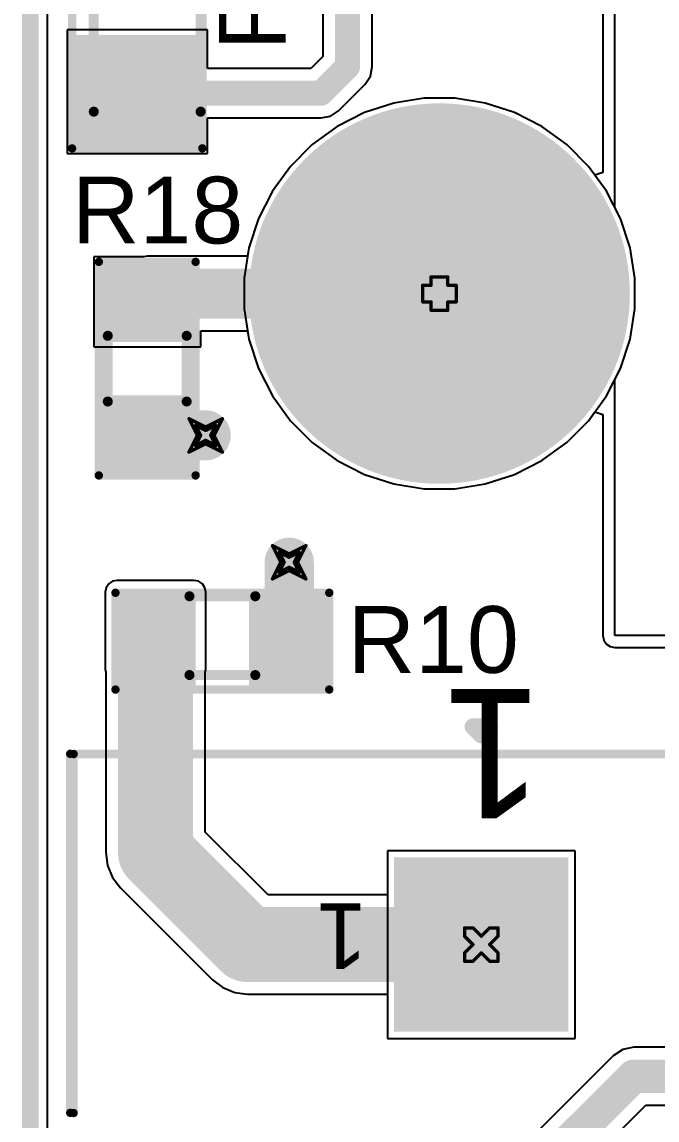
# Model space of a CAD drawing. Header units: inches. Extents: x 0 to 13.9, y -0.2 to 3.4.
# Drawn here: x -0.005 to 0.375, y 0.56 to 1.218 of the extents above; entities that cross this region are included whole.
import ezdxf

# ---------------------------------------------------------------- set-up
doc = ezdxf.new("R2010")
doc.units = ezdxf.units.IN
doc.header["$MEASUREMENT"] = 0
for name, color, linetype in [('Board_Outline', 216, 'Continuous'), ('Bottom Layer', 5, 'Continuous'), ('Bottom Solder', 6, 'Continuous'), ('Drill Drawing', 1, 'Continuous'), ('Layer 1', 16, 'Continuous'), ('Layer 2', 76, 'Continuous'), ('Mechanical 4', 56, 'Continuous'), ('Mechanical 6', 56, 'Continuous'), ('Multi-Layer', 9, 'Continuous'), ('Pad Holes', 156, 'Continuous'), ('Top Layer', 1, 'Continuous'), ('Top Overlay', 2, 'Continuous'), ('Top Paste', 8, 'Continuous'), ('Top Solder', 216, 'Continuous'), ('Via Holes', 16, 'Continuous')]:
    doc.layers.add(name, color=color, linetype=linetype)
doc.styles.add('Arial', font='', dxfattribs={"height": 0.2})
doc.styles.get('Arial').set_extended_font_data('Arial')

msp = doc.modelspace()

# ---------------------------------------------------------------- hatches: boundary and pattern name
at = {"layer": 'Bottom Layer'}
h = msp.add_hatch(color=5, dxfattribs=at)
edge = h.paths.add_edge_path()
edge.add_arc((0.245, 1.055), 0.11, 0, 360)
h = msp.add_hatch(color=5, dxfattribs=at)
edge = h.paths.add_edge_path()
edge.add_arc((0.105, 0.97), 0.01181, 0, 360)
h = msp.add_hatch(color=5, dxfattribs=at)
edge = h.paths.add_edge_path()
edge.add_arc((0.155, 0.894), 0.01181, 0, 360)
msp.add_hatch(color=5, dxfattribs=at).paths.add_polyline_path([(0.31925, 0.61566), (0.22083, 0.61566), (0.22083, 0.71409), (0.31925, 0.71409)])
at = {"layer": 'Bottom Solder'}
h = msp.add_hatch(color=6, dxfattribs=at)
edge = h.paths.add_edge_path()
edge.add_arc((0.245, 1.055), 0.114, 0, 360)
msp.add_hatch(color=6, dxfattribs=at).paths.add_polyline_path([(0.32225, 0.61266), (0.21783, 0.61266), (0.21783, 0.71709), (0.32225, 0.71709)])
at = {"layer": 'Layer 1'}
h = msp.add_hatch(color=16, dxfattribs=at)
edge = h.paths.add_edge_path()
edge.add_arc((0.245, 1.055), 0.11, 0, 360)
h = msp.add_hatch(color=16, dxfattribs=at)
edge = h.paths.add_edge_path()
edge.add_arc((0.105, 0.97), 0.01181, 0, 360)
h = msp.add_hatch(color=16, dxfattribs=at)
edge = h.paths.add_edge_path()
edge.add_arc((0.155, 0.894), 0.01181, 0, 360)
msp.add_hatch(color=16, dxfattribs=at).paths.add_polyline_path([(0.31925, 0.61566), (0.22083, 0.61566), (0.22083, 0.71409), (0.31925, 0.71409)])
at = {"layer": 'Layer 2'}
h = msp.add_hatch(color=76, dxfattribs=at)
edge = h.paths.add_edge_path()
edge.add_arc((0.245, 1.055), 0.11, 0, 360)
h = msp.add_hatch(color=76, dxfattribs=at)
edge = h.paths.add_edge_path()
edge.add_arc((0.105, 0.97), 0.01181, 0, 360)
h = msp.add_hatch(color=76, dxfattribs=at)
edge = h.paths.add_edge_path()
edge.add_arc((0.155, 0.894), 0.01181, 0, 360)
msp.add_hatch(color=76, dxfattribs=at).paths.add_polyline_path([(0.31925, 0.61566), (0.22083, 0.61566), (0.22083, 0.71409), (0.31925, 0.71409)])
at = {"layer": 'Mechanical 4'}
h = msp.add_hatch(color=56, dxfattribs=at)
edge = h.paths.add_edge_path()
edge.add_arc((0.038, 1.164), 0.0015, 0, 360)
h = msp.add_hatch(color=56, dxfattribs=at)
edge = h.paths.add_edge_path()
edge.add_arc((0.102, 1.164), 0.0015, 0, 360)
h = msp.add_hatch(color=56, dxfattribs=at)
edge = h.paths.add_edge_path()
edge.add_arc((0.04638, 1.02969), 0.0015, 0, 360)
h = msp.add_hatch(color=56, dxfattribs=at)
edge = h.paths.add_edge_path()
edge.add_arc((0.09362, 1.02969), 0.0015, 0, 360)
h = msp.add_hatch(color=56, dxfattribs=at)
edge = h.paths.add_edge_path()
edge.add_arc((0.04638, 0.99031), 0.0015, 0, 360)
h = msp.add_hatch(color=56, dxfattribs=at)
edge = h.paths.add_edge_path()
edge.add_arc((0.09362, 0.99031), 0.0015, 0, 360)
h = msp.add_hatch(color=56, dxfattribs=at)
edge = h.paths.add_edge_path()
edge.add_arc((0.09531, 0.87362), 0.0015, 0, 360)
h = msp.add_hatch(color=56, dxfattribs=at)
edge = h.paths.add_edge_path()
edge.add_arc((0.13469, 0.87362), 0.0015, 0, 360)
h = msp.add_hatch(color=56, dxfattribs=at)
edge = h.paths.add_edge_path()
edge.add_arc((0.09531, 0.82638), 0.0015, 0, 360)
h = msp.add_hatch(color=56, dxfattribs=at)
edge = h.paths.add_edge_path()
edge.add_arc((0.13469, 0.82638), 0.0015, 0, 360)
h = msp.add_hatch(color=56, dxfattribs=at)
edge = h.paths.add_edge_path()
edge.add_arc((0.02391, 0.77917), 0.00125, 0, 360)
h = msp.add_hatch(color=56, dxfattribs=at)
edge = h.paths.add_edge_path()
edge.add_arc((0.02391, 0.77917), 0.00125, 0, 360)
h = msp.add_hatch(color=56, dxfattribs=at)
edge = h.paths.add_edge_path()
edge.add_arc((0.02391, 0.56402), 0.00125, 0, 360)
at = {"layer": 'Multi-Layer'}
h = msp.add_hatch(color=9, dxfattribs=at)
edge = h.paths.add_edge_path()
edge.add_arc((0.245, 1.055), 0.11, 0, 360)
msp.add_hatch(color=9, dxfattribs=at).paths.add_polyline_path([(0.31925, 0.61566), (0.22083, 0.61566), (0.22083, 0.71409), (0.31925, 0.71409)])
at = {"layer": 'Pad Holes'}
h = msp.add_hatch(color=7, dxfattribs=at)
edge = h.paths.add_edge_path()
edge.add_arc((0.038, 1.164), 0.0015, 0, 360)
h = msp.add_hatch(color=7, dxfattribs=at)
edge = h.paths.add_edge_path()
edge.add_arc((0.102, 1.164), 0.0015, 0, 360)
h = msp.add_hatch(color=7, dxfattribs=at)
edge = h.paths.add_edge_path()
edge.add_arc((0.245, 1.055), 0.074, 0, 360)
h = msp.add_hatch(color=7, dxfattribs=at)
edge = h.paths.add_edge_path()
edge.add_arc((0.04638, 1.02969), 0.0015, 0, 360)
h = msp.add_hatch(color=7, dxfattribs=at)
edge = h.paths.add_edge_path()
edge.add_arc((0.09362, 1.02969), 0.0015, 0, 360)
h = msp.add_hatch(color=7, dxfattribs=at)
edge = h.paths.add_edge_path()
edge.add_arc((0.04638, 0.99031), 0.0015, 0, 360)
h = msp.add_hatch(color=7, dxfattribs=at)
edge = h.paths.add_edge_path()
edge.add_arc((0.09362, 0.99031), 0.0015, 0, 360)
h = msp.add_hatch(color=7, dxfattribs=at)
edge = h.paths.add_edge_path()
edge.add_arc((0.09531, 0.87362), 0.0015, 0, 360)
h = msp.add_hatch(color=7, dxfattribs=at)
edge = h.paths.add_edge_path()
edge.add_arc((0.13469, 0.87362), 0.0015, 0, 360)
h = msp.add_hatch(color=7, dxfattribs=at)
edge = h.paths.add_edge_path()
edge.add_arc((0.09531, 0.82638), 0.0015, 0, 360)
h = msp.add_hatch(color=7, dxfattribs=at)
edge = h.paths.add_edge_path()
edge.add_arc((0.13469, 0.82638), 0.0015, 0, 360)
h = msp.add_hatch(color=7, dxfattribs=at)
edge = h.paths.add_edge_path()
edge.add_arc((0.02391, 0.77917), 0.00125, 0, 360)
h = msp.add_hatch(color=7, dxfattribs=at)
edge = h.paths.add_edge_path()
edge.add_arc((0.02391, 0.77917), 0.00125, 0, 360)
h = msp.add_hatch(color=7, dxfattribs=at)
edge = h.paths.add_edge_path()
edge.add_arc((0.27004, 0.66487), 0.03543, 0, 360)
h = msp.add_hatch(color=7, dxfattribs=at)
edge = h.paths.add_edge_path()
edge.add_arc((0.02391, 0.56402), 0.00125, 0, 360)
at = {"layer": 'Top Layer'}
for points in [[(0.029, 1.146), (0.029, 1.206), (0.099, 1.206), (0.099, 1.146)], [(0.045, 1.03), (0.045, 1.07), (0.095, 1.07), (0.095, 1.03)], [(0.045, 0.95), (0.045, 0.99), (0.095, 0.99), (0.095, 0.95)], [(0.052, 0.83), (0.098, 0.83), (0.098, 0.876), (0.052, 0.876)], [(0.095, 0.82169), (0.055, 0.82169), (0.055, 0.87169), (0.095, 0.87169)], [(0.175, 0.82169), (0.135, 0.82169), (0.135, 0.87169), (0.175, 0.87169)], [(0.31925, 0.61566), (0.22083, 0.61566), (0.22083, 0.71409), (0.31925, 0.71409)]]:
    msp.add_hatch(color=1, dxfattribs=at).paths.add_polyline_path(points)
h = msp.add_hatch(color=1, dxfattribs=at)
edge = h.paths.add_edge_path()
edge.add_arc((0.245, 1.055), 0.11, 0, 360)
h = msp.add_hatch(color=1, dxfattribs=at)
edge = h.paths.add_edge_path()
edge.add_arc((0.105, 0.97), 0.01181, 0, 360)
h = msp.add_hatch(color=1, dxfattribs=at)
edge = h.paths.add_edge_path()
edge.add_arc((0.155, 0.894), 0.01181, 0, 360)
at = {"layer": 'Top Paste'}
for points in [[(0.029, 1.146), (0.029, 1.206), (0.099, 1.206), (0.099, 1.146)], [(0.045, 1.03), (0.045, 1.07), (0.095, 1.07), (0.095, 1.03)], [(0.045, 0.95), (0.045, 0.99), (0.095, 0.99), (0.095, 0.95)], [(0.095, 0.82169), (0.055, 0.82169), (0.055, 0.87169), (0.095, 0.87169)], [(0.175, 0.82169), (0.135, 0.82169), (0.135, 0.87169), (0.175, 0.87169)]]:
    msp.add_hatch(color=8, dxfattribs=at).paths.add_polyline_path(points)
at = {"layer": 'Top Solder'}
for points in [[(0.025, 1.142), (0.025, 1.21), (0.103, 1.21), (0.103, 1.142)], [(0.041, 1.026), (0.041, 1.074), (0.099, 1.074), (0.099, 1.026)], [(0.041, 0.946), (0.041, 0.994), (0.099, 0.994), (0.099, 0.946)], [(0.099, 0.81769), (0.051, 0.81769), (0.051, 0.87569), (0.099, 0.87569)], [(0.179, 0.81769), (0.131, 0.81769), (0.131, 0.87569), (0.179, 0.87569)], [(0.32225, 0.61266), (0.21783, 0.61266), (0.21783, 0.71709), (0.32225, 0.71709)]]:
    msp.add_hatch(color=216, dxfattribs=at).paths.add_polyline_path(points)
h = msp.add_hatch(color=216, dxfattribs=at)
edge = h.paths.add_edge_path()
edge.add_arc((0.245, 1.055), 0.114, 0, 360)
at = {"layer": 'Via Holes'}
h = msp.add_hatch(color=7, dxfattribs=at)
edge = h.paths.add_edge_path()
edge.add_arc((0.105, 0.97), 0.00591, 0, 360)
h = msp.add_hatch(color=7, dxfattribs=at)
edge = h.paths.add_edge_path()
edge.add_arc((0.155, 0.894), 0.00591, 0, 360)

# ---------------------------------------------------------------- linework, layer by layer
at = {"layer": 'Board_Outline'}
msp.add_lwpolyline([(0, 0, 0.01, 0.01, 0), (0, 3.25, 0.01, 0.01, 0)], format="xyseb", dxfattribs=at)
at = {"layer": 'Bottom Layer'}
for p, q in [((0.0102, 0.0102), (0.0102, 3.2398)), ((0.23579, 1.172), (0.2176, 1.16912)), ((0.25421, 1.172), (0.23579, 1.172)), ((0.2724, 1.16912), (0.25421, 1.172)), ((0.2176, 1.16912), (0.20009, 1.16343)), ((0.28991, 1.16343), (0.2724, 1.16912)), ((0.20009, 1.16343), (0.18368, 1.15507)), ((0.30632, 1.15507), (0.28991, 1.16343)), ((0.18368, 1.15507), (0.16878, 1.14424)), ((0.32122, 1.14424), (0.30632, 1.15507)), ((0.16878, 1.14424), (0.15576, 1.13122)), ((0.33424, 1.13122), (0.32122, 1.14424)), ((0.15576, 1.13122), (0.14493, 1.11632)), ((0.34507, 1.11632), (0.33424, 1.13122)), ((0.14493, 1.11632), (0.13657, 1.09991)), ((0.35343, 1.09991), (0.34507, 1.11632)), ((0.13657, 1.09991), (0.13088, 1.0824)), ((0.35912, 1.0824), (0.35343, 1.09991)), ((0.13088, 1.0824), (0.128, 1.06421)), ((0.362, 1.06421), (0.35912, 1.0824)), ((0.128, 1.06421), (0.128, 1.04579)), ((0.362, 1.04579), (0.362, 1.06421)), ((0.128, 1.04579), (0.13088, 1.0276)), ((0.35912, 1.0276), (0.362, 1.04579)), ((0.13088, 1.0276), (0.13657, 1.01009)), ((0.35343, 1.01009), (0.35912, 1.0276)), ((0.13657, 1.01009), (0.14493, 0.99368)), ((0.34507, 0.99368), (0.35343, 1.01009)), ((0.14493, 0.99368), (0.15576, 0.97878)), ((0.33424, 0.97878), (0.34507, 0.99368)), ((0.15576, 0.97878), (0.16878, 0.96576)), ((0.32122, 0.96576), (0.33424, 0.97878)), ((0.16878, 0.96576), (0.18368, 0.95493)), ((0.30632, 0.95493), (0.32122, 0.96576)), ((0.18368, 0.95493), (0.20009, 0.94657)), ((0.28991, 0.94657), (0.30632, 0.95493)), ((0.20009, 0.94657), (0.2176, 0.94088)), ((0.2724, 0.94088), (0.28991, 0.94657)), ((0.2176, 0.94088), (0.23579, 0.938)), ((0.23579, 0.938), (0.25421, 0.938)), ((0.25421, 0.938), (0.2724, 0.94088)), ((0.32625, 0.72109), (0.21383, 0.72109)), ((0.21383, 0.72109), (0.21383, 0.60866)), ((0.32625, 0.60866), (0.32625, 0.72109)), ((0.21383, 0.60866), (0.32625, 0.60866)), ((0.35472, 0.60201), (0.3491, 0.59826)), ((0.36135, 0.60333), (0.35472, 0.60201)), ((0.56882, 0.60333), (0.36135, 0.60333)), ((0.3491, 0.59826), (0.29871, 0.54787)), ((0.32193, 0.52206), (0.36853, 0.56867)), ((0.36853, 0.56867), (0.576, 0.56867))]:
    msp.add_line(p, q, dxfattribs=at)
for points in [[(0.27246, 0.4971, 0.02, 0.02, 0), (0.36135, 0.586, 0.02, 0.02, 0)], [(0.36135, 0.586, 0.02, 0.02, 0), (0.576, 0.586, 0.02, 0.02, 0)]]:
    msp.add_lwpolyline(points, format="xyseb", dxfattribs=at)
msp.add_lwpolyline([(0.35635, 0.586, 0.01, 0.01, 1), (0.36635, 0.586, 0.01, 0.01, 1)], format="xyseb", close=True, dxfattribs=at)
msp.add_lwpolyline([(0.35635, 0.586, 0.01, 0.01, 1), (0.36635, 0.586, 0.01, 0.01, 1)], format="xyseb", close=True, dxfattribs=at)
at = {"layer": 'Drill Drawing'}
for points in [[(0.235, 1.05, 0.002, 0.002, 0), (0.235, 1.06, 0.002, 0.002, 0)], [(0.235, 1.06, 0.002, 0.002, 0), (0.24, 1.06, 0.002, 0.002, 0)], [(0.24, 1.06, 0.002, 0.002, 0), (0.24, 1.065, 0.002, 0.002, 0)], [(0.24, 1.065, 0.002, 0.002, 0), (0.25, 1.065, 0.002, 0.002, 0)], [(0.25, 1.06, 0.002, 0.002, 0), (0.25, 1.065, 0.002, 0.002, 0)], [(0.25, 1.06, 0.002, 0.002, 0), (0.255, 1.06, 0.002, 0.002, 0)], [(0.255, 1.05, 0.002, 0.002, 0), (0.255, 1.06, 0.002, 0.002, 0)], [(0.235, 1.05, 0.002, 0.002, 0), (0.24, 1.05, 0.002, 0.002, 0)], [(0.24, 1.045, 0.002, 0.002, 0), (0.24, 1.05, 0.002, 0.002, 0)], [(0.25, 1.05, 0.002, 0.002, 0), (0.255, 1.05, 0.002, 0.002, 0)], [(0.25, 1.045, 0.002, 0.002, 0), (0.25, 1.05, 0.002, 0.002, 0)], [(0.24, 1.045, 0.002, 0.002, 0), (0.25, 1.045, 0.002, 0.002, 0)], [(0.095, 0.98, 0.002, 0.002, 0), (0.105, 0.975, 0.002, 0.002, 0)], [(0.095, 0.98, 0.002, 0.002, 0), (0.1, 0.97, 0.002, 0.002, 0)], [(0.105, 0.975, 0.002, 0.002, 0), (0.115, 0.98, 0.002, 0.002, 0)], [(0.11, 0.97, 0.002, 0.002, 0), (0.115, 0.98, 0.002, 0.002, 0)], [(0.099, 0.976, 0.002, 0.002, 0), (0.105, 0.973, 0.002, 0.002, 0)], [(0.099, 0.976, 0.002, 0.002, 0), (0.102, 0.97, 0.002, 0.002, 0)], [(0.105, 0.973, 0.002, 0.002, 0), (0.111, 0.976, 0.002, 0.002, 0)], [(0.108, 0.97, 0.002, 0.002, 0), (0.111, 0.976, 0.002, 0.002, 0)], [(0.095, 0.96, 0.002, 0.002, 0), (0.1, 0.97, 0.002, 0.002, 0)], [(0.099, 0.964, 0.002, 0.002, 0), (0.102, 0.97, 0.002, 0.002, 0)], [(0.099, 0.964, 0.002, 0.002, 0), (0.105, 0.967, 0.002, 0.002, 0)], [(0.105, 0.967, 0.002, 0.002, 0), (0.111, 0.964, 0.002, 0.002, 0)], [(0.108, 0.97, 0.002, 0.002, 0), (0.111, 0.964, 0.002, 0.002, 0)], [(0.11, 0.97, 0.002, 0.002, 0), (0.115, 0.96, 0.002, 0.002, 0)], [(0.095, 0.96, 0.002, 0.002, 0), (0.105, 0.965, 0.002, 0.002, 0)], [(0.105, 0.965, 0.002, 0.002, 0), (0.115, 0.96, 0.002, 0.002, 0)], [(0.145, 0.904, 0.002, 0.002, 0), (0.155, 0.899, 0.002, 0.002, 0)], [(0.145, 0.904, 0.002, 0.002, 0), (0.15, 0.894, 0.002, 0.002, 0)], [(0.155, 0.899, 0.002, 0.002, 0), (0.165, 0.904, 0.002, 0.002, 0)], [(0.16, 0.894, 0.002, 0.002, 0), (0.165, 0.904, 0.002, 0.002, 0)], [(0.145, 0.884, 0.002, 0.002, 0), (0.15, 0.894, 0.002, 0.002, 0)], [(0.149, 0.9, 0.002, 0.002, 0), (0.155, 0.897, 0.002, 0.002, 0)], [(0.149, 0.9, 0.002, 0.002, 0), (0.152, 0.894, 0.002, 0.002, 0)], [(0.149, 0.888, 0.002, 0.002, 0), (0.152, 0.894, 0.002, 0.002, 0)], [(0.155, 0.897, 0.002, 0.002, 0), (0.161, 0.9, 0.002, 0.002, 0)], [(0.158, 0.894, 0.002, 0.002, 0), (0.161, 0.9, 0.002, 0.002, 0)], [(0.158, 0.894, 0.002, 0.002, 0), (0.161, 0.888, 0.002, 0.002, 0)], [(0.16, 0.894, 0.002, 0.002, 0), (0.165, 0.884, 0.002, 0.002, 0)], [(0.145, 0.884, 0.002, 0.002, 0), (0.155, 0.889, 0.002, 0.002, 0)], [(0.149, 0.888, 0.002, 0.002, 0), (0.155, 0.891, 0.002, 0.002, 0)], [(0.155, 0.891, 0.002, 0.002, 0), (0.161, 0.888, 0.002, 0.002, 0)], [(0.155, 0.889, 0.002, 0.002, 0), (0.165, 0.884, 0.002, 0.002, 0)], [(0.26004, 0.66987, 0.002, 0.002, 0), (0.26004, 0.67487, 0.002, 0.002, 0)], [(0.26004, 0.67487, 0.002, 0.002, 0), (0.26504, 0.67487, 0.002, 0.002, 0)], [(0.26504, 0.67487, 0.002, 0.002, 0), (0.27004, 0.66987, 0.002, 0.002, 0)], [(0.27004, 0.66987, 0.002, 0.002, 0), (0.27504, 0.67487, 0.002, 0.002, 0)], [(0.27504, 0.67487, 0.002, 0.002, 0), (0.28004, 0.67487, 0.002, 0.002, 0)], [(0.28004, 0.66987, 0.002, 0.002, 0), (0.28004, 0.67487, 0.002, 0.002, 0)], [(0.26004, 0.66987, 0.002, 0.002, 0), (0.26504, 0.66487, 0.002, 0.002, 0)], [(0.26004, 0.65987, 0.002, 0.002, 0), (0.26504, 0.66487, 0.002, 0.002, 0)], [(0.27504, 0.66487, 0.002, 0.002, 0), (0.28004, 0.66987, 0.002, 0.002, 0)], [(0.27504, 0.66487, 0.002, 0.002, 0), (0.28004, 0.65987, 0.002, 0.002, 0)], [(0.26004, 0.65487, 0.002, 0.002, 0), (0.26004, 0.65987, 0.002, 0.002, 0)], [(0.26504, 0.65487, 0.002, 0.002, 0), (0.27004, 0.65987, 0.002, 0.002, 0)], [(0.27004, 0.65987, 0.002, 0.002, 0), (0.27504, 0.65487, 0.002, 0.002, 0)], [(0.28004, 0.65487, 0.002, 0.002, 0), (0.28004, 0.65987, 0.002, 0.002, 0)], [(0.26004, 0.65487, 0.002, 0.002, 0), (0.26504, 0.65487, 0.002, 0.002, 0)], [(0.27504, 0.65487, 0.002, 0.002, 0), (0.28004, 0.65487, 0.002, 0.002, 0)]]:
    msp.add_lwpolyline(points, format="xyseb", dxfattribs=at)
for points in [[(0.2345, 1.06, 0.001, 0.001, 1), (0.2355, 1.06, 0.001, 0.001, 1)], [(0.2345, 1.06, 0.001, 0.001, 1), (0.2355, 1.06, 0.001, 0.001, 1)], [(0.2395, 1.065, 0.001, 0.001, 1), (0.2405, 1.065, 0.001, 0.001, 1)], [(0.2395, 1.065, 0.001, 0.001, 1), (0.2405, 1.065, 0.001, 0.001, 1)], [(0.2395, 1.06, 0.001, 0.001, 1), (0.2405, 1.06, 0.001, 0.001, 1)], [(0.2395, 1.06, 0.001, 0.001, 1), (0.2405, 1.06, 0.001, 0.001, 1)], [(0.2495, 1.065, 0.001, 0.001, 1), (0.2505, 1.065, 0.001, 0.001, 1)], [(0.2495, 1.065, 0.001, 0.001, 1), (0.2505, 1.065, 0.001, 0.001, 1)], [(0.2495, 1.06, 0.001, 0.001, 1), (0.2505, 1.06, 0.001, 0.001, 1)], [(0.2495, 1.06, 0.001, 0.001, 1), (0.2505, 1.06, 0.001, 0.001, 1)], [(0.2545, 1.06, 0.001, 0.001, 1), (0.2555, 1.06, 0.001, 0.001, 1)], [(0.2545, 1.06, 0.001, 0.001, 1), (0.2555, 1.06, 0.001, 0.001, 1)], [(0.2345, 1.05, 0.001, 0.001, 1), (0.2355, 1.05, 0.001, 0.001, 1)], [(0.2345, 1.05, 0.001, 0.001, 1), (0.2355, 1.05, 0.001, 0.001, 1)], [(0.2395, 1.05, 0.001, 0.001, 1), (0.2405, 1.05, 0.001, 0.001, 1)], [(0.2395, 1.05, 0.001, 0.001, 1), (0.2405, 1.05, 0.001, 0.001, 1)], [(0.2495, 1.05, 0.001, 0.001, 1), (0.2505, 1.05, 0.001, 0.001, 1)], [(0.2495, 1.05, 0.001, 0.001, 1), (0.2505, 1.05, 0.001, 0.001, 1)], [(0.2545, 1.05, 0.001, 0.001, 1), (0.2555, 1.05, 0.001, 0.001, 1)], [(0.2545, 1.05, 0.001, 0.001, 1), (0.2555, 1.05, 0.001, 0.001, 1)], [(0.2395, 1.045, 0.001, 0.001, 1), (0.2405, 1.045, 0.001, 0.001, 1)], [(0.2395, 1.045, 0.001, 0.001, 1), (0.2405, 1.045, 0.001, 0.001, 1)], [(0.2495, 1.045, 0.001, 0.001, 1), (0.2505, 1.045, 0.001, 0.001, 1)], [(0.2495, 1.045, 0.001, 0.001, 1), (0.2505, 1.045, 0.001, 0.001, 1)], [(0.0945, 0.98, 0.001, 0.001, 1), (0.0955, 0.98, 0.001, 0.001, 1)], [(0.0945, 0.98, 0.001, 0.001, 1), (0.0955, 0.98, 0.001, 0.001, 1)], [(0.1145, 0.98, 0.001, 0.001, 1), (0.1155, 0.98, 0.001, 0.001, 1)], [(0.1145, 0.98, 0.001, 0.001, 1), (0.1155, 0.98, 0.001, 0.001, 1)], [(0.0985, 0.976, 0.001, 0.001, 1), (0.0995, 0.976, 0.001, 0.001, 1)], [(0.0985, 0.976, 0.001, 0.001, 1), (0.0995, 0.976, 0.001, 0.001, 1)], [(0.1045, 0.975, 0.001, 0.001, 1), (0.1055, 0.975, 0.001, 0.001, 1)], [(0.1045, 0.975, 0.001, 0.001, 1), (0.1055, 0.975, 0.001, 0.001, 1)], [(0.1045, 0.973, 0.001, 0.001, 1), (0.1055, 0.973, 0.001, 0.001, 1)], [(0.1045, 0.973, 0.001, 0.001, 1), (0.1055, 0.973, 0.001, 0.001, 1)], [(0.1105, 0.976, 0.001, 0.001, 1), (0.1115, 0.976, 0.001, 0.001, 1)], [(0.1105, 0.976, 0.001, 0.001, 1), (0.1115, 0.976, 0.001, 0.001, 1)], [(0.0995, 0.97, 0.001, 0.001, 1), (0.1005, 0.97, 0.001, 0.001, 1)], [(0.0995, 0.97, 0.001, 0.001, 1), (0.1005, 0.97, 0.001, 0.001, 1)], [(0.1015, 0.97, 0.001, 0.001, 1), (0.1025, 0.97, 0.001, 0.001, 1)], [(0.1015, 0.97, 0.001, 0.001, 1), (0.1025, 0.97, 0.001, 0.001, 1)], [(0.1045, 0.967, 0.001, 0.001, 1), (0.1055, 0.967, 0.001, 0.001, 1)], [(0.1045, 0.967, 0.001, 0.001, 1), (0.1055, 0.967, 0.001, 0.001, 1)], [(0.1075, 0.97, 0.001, 0.001, 1), (0.1085, 0.97, 0.001, 0.001, 1)], [(0.1075, 0.97, 0.001, 0.001, 1), (0.1085, 0.97, 0.001, 0.001, 1)], [(0.1095, 0.97, 0.001, 0.001, 1), (0.1105, 0.97, 0.001, 0.001, 1)], [(0.1095, 0.97, 0.001, 0.001, 1), (0.1105, 0.97, 0.001, 0.001, 1)], [(0.0945, 0.96, 0.001, 0.001, 1), (0.0955, 0.96, 0.001, 0.001, 1)], [(0.0945, 0.96, 0.001, 0.001, 1), (0.0955, 0.96, 0.001, 0.001, 1)], [(0.0985, 0.964, 0.001, 0.001, 1), (0.0995, 0.964, 0.001, 0.001, 1)], [(0.0985, 0.964, 0.001, 0.001, 1), (0.0995, 0.964, 0.001, 0.001, 1)], [(0.1045, 0.965, 0.001, 0.001, 1), (0.1055, 0.965, 0.001, 0.001, 1)], [(0.1045, 0.965, 0.001, 0.001, 1), (0.1055, 0.965, 0.001, 0.001, 1)], [(0.1105, 0.964, 0.001, 0.001, 1), (0.1115, 0.964, 0.001, 0.001, 1)], [(0.1105, 0.964, 0.001, 0.001, 1), (0.1115, 0.964, 0.001, 0.001, 1)], [(0.1145, 0.96, 0.001, 0.001, 1), (0.1155, 0.96, 0.001, 0.001, 1)], [(0.1145, 0.96, 0.001, 0.001, 1), (0.1155, 0.96, 0.001, 0.001, 1)], [(0.1445, 0.904, 0.001, 0.001, 1), (0.1455, 0.904, 0.001, 0.001, 1)], [(0.1445, 0.904, 0.001, 0.001, 1), (0.1455, 0.904, 0.001, 0.001, 1)], [(0.1645, 0.904, 0.001, 0.001, 1), (0.1655, 0.904, 0.001, 0.001, 1)], [(0.1645, 0.904, 0.001, 0.001, 1), (0.1655, 0.904, 0.001, 0.001, 1)], [(0.1485, 0.9, 0.001, 0.001, 1), (0.1495, 0.9, 0.001, 0.001, 1)], [(0.1485, 0.9, 0.001, 0.001, 1), (0.1495, 0.9, 0.001, 0.001, 1)], [(0.1495, 0.894, 0.001, 0.001, 1), (0.1505, 0.894, 0.001, 0.001, 1)], [(0.1495, 0.894, 0.001, 0.001, 1), (0.1505, 0.894, 0.001, 0.001, 1)], [(0.1515, 0.894, 0.001, 0.001, 1), (0.1525, 0.894, 0.001, 0.001, 1)], [(0.1515, 0.894, 0.001, 0.001, 1), (0.1525, 0.894, 0.001, 0.001, 1)], [(0.1545, 0.899, 0.001, 0.001, 1), (0.1555, 0.899, 0.001, 0.001, 1)], [(0.1545, 0.899, 0.001, 0.001, 1), (0.1555, 0.899, 0.001, 0.001, 1)], [(0.1545, 0.897, 0.001, 0.001, 1), (0.1555, 0.897, 0.001, 0.001, 1)], [(0.1545, 0.897, 0.001, 0.001, 1), (0.1555, 0.897, 0.001, 0.001, 1)], [(0.1575, 0.894, 0.001, 0.001, 1), (0.1585, 0.894, 0.001, 0.001, 1)], [(0.1575, 0.894, 0.001, 0.001, 1), (0.1585, 0.894, 0.001, 0.001, 1)], [(0.1595, 0.894, 0.001, 0.001, 1), (0.1605, 0.894, 0.001, 0.001, 1)], [(0.1595, 0.894, 0.001, 0.001, 1), (0.1605, 0.894, 0.001, 0.001, 1)], [(0.1605, 0.9, 0.001, 0.001, 1), (0.1615, 0.9, 0.001, 0.001, 1)], [(0.1605, 0.9, 0.001, 0.001, 1), (0.1615, 0.9, 0.001, 0.001, 1)], [(0.1485, 0.888, 0.001, 0.001, 1), (0.1495, 0.888, 0.001, 0.001, 1)], [(0.1485, 0.888, 0.001, 0.001, 1), (0.1495, 0.888, 0.001, 0.001, 1)], [(0.1545, 0.891, 0.001, 0.001, 1), (0.1555, 0.891, 0.001, 0.001, 1)], [(0.1545, 0.891, 0.001, 0.001, 1), (0.1555, 0.891, 0.001, 0.001, 1)], [(0.1545, 0.889, 0.001, 0.001, 1), (0.1555, 0.889, 0.001, 0.001, 1)], [(0.1545, 0.889, 0.001, 0.001, 1), (0.1555, 0.889, 0.001, 0.001, 1)], [(0.1605, 0.888, 0.001, 0.001, 1), (0.1615, 0.888, 0.001, 0.001, 1)], [(0.1605, 0.888, 0.001, 0.001, 1), (0.1615, 0.888, 0.001, 0.001, 1)], [(0.1445, 0.884, 0.001, 0.001, 1), (0.1455, 0.884, 0.001, 0.001, 1)], [(0.1445, 0.884, 0.001, 0.001, 1), (0.1455, 0.884, 0.001, 0.001, 1)], [(0.1645, 0.884, 0.001, 0.001, 1), (0.1655, 0.884, 0.001, 0.001, 1)], [(0.1645, 0.884, 0.001, 0.001, 1), (0.1655, 0.884, 0.001, 0.001, 1)], [(0.25954, 0.67487, 0.001, 0.001, 1), (0.26054, 0.67487, 0.001, 0.001, 1)], [(0.25954, 0.67487, 0.001, 0.001, 1), (0.26054, 0.67487, 0.001, 0.001, 1)], [(0.26454, 0.67487, 0.001, 0.001, 1), (0.26554, 0.67487, 0.001, 0.001, 1)], [(0.26454, 0.67487, 0.001, 0.001, 1), (0.26554, 0.67487, 0.001, 0.001, 1)], [(0.27454, 0.67487, 0.001, 0.001, 1), (0.27554, 0.67487, 0.001, 0.001, 1)], [(0.27454, 0.67487, 0.001, 0.001, 1), (0.27554, 0.67487, 0.001, 0.001, 1)], [(0.27954, 0.67487, 0.001, 0.001, 1), (0.28054, 0.67487, 0.001, 0.001, 1)], [(0.27954, 0.67487, 0.001, 0.001, 1), (0.28054, 0.67487, 0.001, 0.001, 1)], [(0.25954, 0.66987, 0.001, 0.001, 1), (0.26054, 0.66987, 0.001, 0.001, 1)], [(0.25954, 0.66987, 0.001, 0.001, 1), (0.26054, 0.66987, 0.001, 0.001, 1)], [(0.26454, 0.66487, 0.001, 0.001, 1), (0.26554, 0.66487, 0.001, 0.001, 1)], [(0.26454, 0.66487, 0.001, 0.001, 1), (0.26554, 0.66487, 0.001, 0.001, 1)], [(0.26954, 0.66987, 0.001, 0.001, 1), (0.27054, 0.66987, 0.001, 0.001, 1)], [(0.26954, 0.66987, 0.001, 0.001, 1), (0.27054, 0.66987, 0.001, 0.001, 1)], [(0.27454, 0.66487, 0.001, 0.001, 1), (0.27554, 0.66487, 0.001, 0.001, 1)], [(0.27454, 0.66487, 0.001, 0.001, 1), (0.27554, 0.66487, 0.001, 0.001, 1)], [(0.27954, 0.66987, 0.001, 0.001, 1), (0.28054, 0.66987, 0.001, 0.001, 1)], [(0.27954, 0.66987, 0.001, 0.001, 1), (0.28054, 0.66987, 0.001, 0.001, 1)], [(0.25954, 0.65987, 0.001, 0.001, 1), (0.26054, 0.65987, 0.001, 0.001, 1)], [(0.25954, 0.65987, 0.001, 0.001, 1), (0.26054, 0.65987, 0.001, 0.001, 1)], [(0.26954, 0.65987, 0.001, 0.001, 1), (0.27054, 0.65987, 0.001, 0.001, 1)], [(0.26954, 0.65987, 0.001, 0.001, 1), (0.27054, 0.65987, 0.001, 0.001, 1)], [(0.27954, 0.65987, 0.001, 0.001, 1), (0.28054, 0.65987, 0.001, 0.001, 1)], [(0.27954, 0.65987, 0.001, 0.001, 1), (0.28054, 0.65987, 0.001, 0.001, 1)], [(0.25954, 0.65487, 0.001, 0.001, 1), (0.26054, 0.65487, 0.001, 0.001, 1)], [(0.25954, 0.65487, 0.001, 0.001, 1), (0.26054, 0.65487, 0.001, 0.001, 1)], [(0.26454, 0.65487, 0.001, 0.001, 1), (0.26554, 0.65487, 0.001, 0.001, 1)], [(0.26454, 0.65487, 0.001, 0.001, 1), (0.26554, 0.65487, 0.001, 0.001, 1)], [(0.27454, 0.65487, 0.001, 0.001, 1), (0.27554, 0.65487, 0.001, 0.001, 1)], [(0.27454, 0.65487, 0.001, 0.001, 1), (0.27554, 0.65487, 0.001, 0.001, 1)], [(0.27954, 0.65487, 0.001, 0.001, 1), (0.28054, 0.65487, 0.001, 0.001, 1)], [(0.27954, 0.65487, 0.001, 0.001, 1), (0.28054, 0.65487, 0.001, 0.001, 1)]]:
    msp.add_lwpolyline(points, format="xyseb", close=True, dxfattribs=at)
at = {"layer": 'Layer 1'}
for p, q in [((0.0102, 0.0102), (0.0102, 3.2398)), ((0.23579, 1.172), (0.2176, 1.16912)), ((0.25421, 1.172), (0.23579, 1.172)), ((0.2724, 1.16912), (0.25421, 1.172)), ((0.2176, 1.16912), (0.20009, 1.16343)), ((0.28991, 1.16343), (0.2724, 1.16912)), ((0.20009, 1.16343), (0.18368, 1.15507)), ((0.30632, 1.15507), (0.28991, 1.16343)), ((0.18368, 1.15507), (0.16878, 1.14424)), ((0.32122, 1.14424), (0.30632, 1.15507)), ((0.16878, 1.14424), (0.15576, 1.13122)), ((0.33424, 1.13122), (0.32122, 1.14424)), ((0.15576, 1.13122), (0.14493, 1.11632)), ((0.34507, 1.11632), (0.33424, 1.13122)), ((0.14493, 1.11632), (0.13657, 1.09991)), ((0.35343, 1.09991), (0.34507, 1.11632)), ((0.13657, 1.09991), (0.13088, 1.0824)), ((0.35912, 1.0824), (0.35343, 1.09991)), ((0.13088, 1.0824), (0.128, 1.06421)), ((0.362, 1.06421), (0.35912, 1.0824)), ((0.128, 1.06421), (0.128, 1.04579)), ((0.362, 1.04579), (0.362, 1.06421)), ((0.128, 1.04579), (0.13088, 1.0276)), ((0.35912, 1.0276), (0.362, 1.04579)), ((0.13088, 1.0276), (0.13657, 1.01009)), ((0.35343, 1.01009), (0.35912, 1.0276)), ((0.13657, 1.01009), (0.14493, 0.99368)), ((0.34507, 0.99368), (0.35343, 1.01009)), ((0.14493, 0.99368), (0.15576, 0.97878)), ((0.33424, 0.97878), (0.34507, 0.99368)), ((0.15576, 0.97878), (0.16878, 0.96576)), ((0.32122, 0.96576), (0.33424, 0.97878)), ((0.16878, 0.96576), (0.18368, 0.95493)), ((0.30632, 0.95493), (0.32122, 0.96576)), ((0.18368, 0.95493), (0.20009, 0.94657)), ((0.28991, 0.94657), (0.30632, 0.95493)), ((0.20009, 0.94657), (0.2176, 0.94088)), ((0.2724, 0.94088), (0.28991, 0.94657)), ((0.2176, 0.94088), (0.23579, 0.938)), ((0.23579, 0.938), (0.25421, 0.938)), ((0.25421, 0.938), (0.2724, 0.94088)), ((0.32625, 0.72109), (0.21383, 0.72109)), ((0.21383, 0.72109), (0.21383, 0.60866)), ((0.32625, 0.60866), (0.32625, 0.72109)), ((0.21383, 0.60866), (0.32625, 0.60866))]:
    msp.add_line(p, q, dxfattribs=at)
at = {"layer": 'Layer 2'}
for p, q in [((0.0102, 0.0102), (0.0102, 2.10807)), ((0.34286, 1.411), (0.34286, 1.12745)), ((0.35, 1.10664), (0.35, 1.411)), ((0.23579, 1.172), (0.2176, 1.16912)), ((0.25421, 1.172), (0.23579, 1.172)), ((0.2724, 1.16912), (0.25421, 1.172)), ((0.2176, 1.16912), (0.20009, 1.16343)), ((0.28991, 1.16343), (0.2724, 1.16912)), ((0.20009, 1.16343), (0.18368, 1.15507)), ((0.30632, 1.15507), (0.28991, 1.16343)), ((0.18368, 1.15507), (0.16878, 1.14424)), ((0.32122, 1.14424), (0.30632, 1.15507)), ((0.16878, 1.14424), (0.15576, 1.13122)), ((0.33424, 1.13122), (0.32122, 1.14424)), ((0.15576, 1.13122), (0.14493, 1.11632)), ((0.33811, 1.1259), (0.33424, 1.13122)), ((0.34286, 1.12745), (0.33811, 1.1259)), ((0.14493, 1.11632), (0.13657, 1.09991)), ((0.35343, 1.09991), (0.35, 1.10664)), ((0.13657, 1.09991), (0.13088, 1.0824)), ((0.35912, 1.0824), (0.35343, 1.09991)), ((0.13088, 1.0824), (0.128, 1.06421)), ((0.362, 1.06421), (0.35912, 1.0824)), ((0.128, 1.06421), (0.128, 1.04579)), ((0.362, 1.04579), (0.362, 1.06421)), ((0.128, 1.04579), (0.13088, 1.0276)), ((0.35912, 1.0276), (0.362, 1.04579)), ((0.13088, 1.0276), (0.13657, 1.01009)), ((0.35343, 1.01009), (0.35912, 1.0276)), ((0.13657, 1.01009), (0.14493, 0.99368)), ((0.35, 1.00336), (0.35343, 1.01009)), ((0.35, 0.85), (0.35, 1.00336)), ((0.14493, 0.99368), (0.15576, 0.97878)), ((0.33424, 0.97878), (0.33811, 0.9841)), ((0.33811, 0.9841), (0.34286, 0.98255)), ((0.34286, 0.98255), (0.34286, 0.85)), ((0.15576, 0.97878), (0.16878, 0.96576)), ((0.32122, 0.96576), (0.33424, 0.97878)), ((0.16878, 0.96576), (0.18368, 0.95493)), ((0.30632, 0.95493), (0.32122, 0.96576)), ((0.18368, 0.95493), (0.20009, 0.94657)), ((0.28991, 0.94657), (0.30632, 0.95493)), ((0.20009, 0.94657), (0.2176, 0.94088)), ((0.2724, 0.94088), (0.28991, 0.94657)), ((0.2176, 0.94088), (0.23579, 0.938)), ((0.23579, 0.938), (0.25421, 0.938)), ((0.25421, 0.938), (0.2724, 0.94088)), ((0.34286, 0.85), (0.34341, 0.84727)), ((0.73, 0.85), (0.35, 0.85)), ((0.34341, 0.84727), (0.34495, 0.84495)), ((0.34495, 0.84495), (0.34727, 0.84341)), ((0.34727, 0.84341), (0.35, 0.84286)), ((0.35, 0.84286), (0.73, 0.84286)), ((0.32625, 0.72109), (0.21383, 0.72109)), ((0.21383, 0.72109), (0.21383, 0.60866)), ((0.32625, 0.60866), (0.32625, 0.72109)), ((0.21383, 0.60866), (0.32625, 0.60866))]:
    msp.add_line(p, q, dxfattribs=at)
at = {"layer": 'Mechanical 4'}
for points in [[(0.038, 1.164, 0.006, 0.006, 0), (0.038, 1.286, 0.006, 0.006, 0)], [(0.102, 1.164, 0.006, 0.006, 0), (0.102, 1.286, 0.006, 0.006, 0)], [(0.04638, 0.99031, 0.006, 0.006, 0), (0.04638, 1.02969, 0.006, 0.006, 0)], [(0.09362, 0.99031, 0.006, 0.006, 0), (0.09362, 1.02969, 0.006, 0.006, 0)], [(0.09531, 0.87362, 0.006, 0.006, 0), (0.13469, 0.87362, 0.006, 0.006, 0)], [(0.09531, 0.82638, 0.006, 0.006, 0), (0.13469, 0.82638, 0.006, 0.006, 0)], [(0.02391, 0.56402, 0.005, 0.005, 0), (0.02391, 0.77917, 0.005, 0.005, 0)], [(0.02391, 0.77917, 0.005, 0.005, 0), (0.67745, 0.77917, 0.005, 0.005, 0)]]:
    msp.add_lwpolyline(points, format="xyseb", dxfattribs=at)
for points in [[(0.0365, 1.164, 0.003, 0.003, 1), (0.0395, 1.164, 0.003, 0.003, 1)], [(0.1005, 1.164, 0.003, 0.003, 1), (0.1035, 1.164, 0.003, 0.003, 1)], [(0.04488, 1.02969, 0.003, 0.003, 1), (0.04788, 1.02969, 0.003, 0.003, 1)], [(0.09212, 1.02969, 0.003, 0.003, 1), (0.09512, 1.02969, 0.003, 0.003, 1)], [(0.04488, 0.99031, 0.003, 0.003, 1), (0.04788, 0.99031, 0.003, 0.003, 1)], [(0.09212, 0.99031, 0.003, 0.003, 1), (0.09512, 0.99031, 0.003, 0.003, 1)], [(0.09381, 0.87362, 0.003, 0.003, 1), (0.09681, 0.87362, 0.003, 0.003, 1)], [(0.13319, 0.87362, 0.003, 0.003, 1), (0.13619, 0.87362, 0.003, 0.003, 1)], [(0.09381, 0.82638, 0.003, 0.003, 1), (0.09681, 0.82638, 0.003, 0.003, 1)], [(0.13319, 0.82638, 0.003, 0.003, 1), (0.13619, 0.82638, 0.003, 0.003, 1)], [(0.02266, 0.77917, 0.0025, 0.0025, 1), (0.02516, 0.77917, 0.0025, 0.0025, 1)], [(0.02266, 0.77917, 0.0025, 0.0025, 1), (0.02516, 0.77917, 0.0025, 0.0025, 1)], [(0.02266, 0.56402, 0.0025, 0.0025, 1), (0.02516, 0.56402, 0.0025, 0.0025, 1)]]:
    msp.add_lwpolyline(points, format="xyseb", close=True, dxfattribs=at)
at = {"layer": 'Mechanical 6'}
msp.add_lwpolyline([(0, 0, 0.005, 0.005, 0), (0, 3.25, 0.005, 0.005, 0)], format="xyseb", dxfattribs=at)
at = {"layer": 'Top Layer'}
for p, q in [((0.0102, 0.0102), (0.0102, 2.13807)), ((0.17522, 1.22863), (0.17522, 1.19712)), ((0.20478, 1.191), (0.20478, 1.22863)), ((0.106, 1.213), (0.022, 1.213)), ((0.022, 1.213), (0.022, 1.139)), ((0.106, 1.18978), (0.106, 1.213)), ((0.17522, 1.19712), (0.16788, 1.18978)), ((0.16788, 1.18978), (0.106, 1.18978)), ((0.20045, 1.18055), (0.20366, 1.18534)), ((0.20366, 1.18534), (0.20478, 1.191)), ((0.18445, 1.16455), (0.20045, 1.18055)), ((0.23579, 1.172), (0.2176, 1.16912)), ((0.25421, 1.172), (0.23579, 1.172)), ((0.2724, 1.16912), (0.25421, 1.172)), ((0.2176, 1.16912), (0.20009, 1.16343)), ((0.28991, 1.16343), (0.2724, 1.16912)), ((0.106, 1.139), (0.106, 1.16022)), ((0.106, 1.16022), (0.174, 1.16022)), ((0.174, 1.16022), (0.17966, 1.16134)), ((0.17966, 1.16134), (0.18445, 1.16455)), ((0.20009, 1.16343), (0.18368, 1.15507)), ((0.30632, 1.15507), (0.28991, 1.16343)), ((0.18368, 1.15507), (0.16878, 1.14424)), ((0.32122, 1.14424), (0.30632, 1.15507)), ((0.022, 1.139), (0.106, 1.139)), ((0.16878, 1.14424), (0.15576, 1.13122)), ((0.33424, 1.13122), (0.32122, 1.14424)), ((0.15576, 1.13122), (0.14493, 1.11632)), ((0.34507, 1.11632), (0.33424, 1.13122)), ((0.14493, 1.11632), (0.13657, 1.09991)), ((0.35343, 1.09991), (0.34507, 1.11632)), ((0.13657, 1.09991), (0.13088, 1.0824)), ((0.35912, 1.0824), (0.35343, 1.09991)), ((0.13088, 1.0824), (0.13009, 1.07743)), ((0.362, 1.06421), (0.35912, 1.0824)), ((0.06783, 1.077), (0.038, 1.077)), ((0.038, 1.077), (0.038, 1.023)), ((0.07, 1.07743), (0.06783, 1.077)), ((0.13009, 1.07743), (0.07, 1.07743)), ((0.362, 1.04579), (0.362, 1.06421)), ((0.35912, 1.0276), (0.362, 1.04579)), ((0.102, 1.023), (0.102, 1.03257)), ((0.102, 1.03257), (0.13009, 1.03257)), ((0.13009, 1.03257), (0.13088, 1.0276)), ((0.13088, 1.0276), (0.13657, 1.01009)), ((0.35343, 1.01009), (0.35912, 1.0276)), ((0.038, 1.023), (0.102, 1.023)), ((0.13657, 1.01009), (0.14493, 0.99368)), ((0.34507, 0.99368), (0.35343, 1.01009)), ((0.14493, 0.99368), (0.15576, 0.97878)), ((0.33424, 0.97878), (0.34507, 0.99368)), ((0.15576, 0.97878), (0.16878, 0.96576)), ((0.32122, 0.96576), (0.33424, 0.97878)), ((0.16878, 0.96576), (0.18368, 0.95493)), ((0.30632, 0.95493), (0.32122, 0.96576)), ((0.18368, 0.95493), (0.20009, 0.94657)), ((0.28991, 0.94657), (0.30632, 0.95493)), ((0.20009, 0.94657), (0.2176, 0.94088)), ((0.2724, 0.94088), (0.28991, 0.94657)), ((0.2176, 0.94088), (0.23579, 0.938)), ((0.23579, 0.938), (0.25421, 0.938)), ((0.25421, 0.938), (0.2724, 0.94088)), ((0.04927, 0.88259), (0.04695, 0.88105)), ((0.052, 0.88314), (0.04927, 0.88259)), ((0.098, 0.88314), (0.052, 0.88314)), ((0.10073, 0.88259), (0.098, 0.88314)), ((0.10305, 0.88105), (0.10073, 0.88259)), ((0.04541, 0.87873), (0.04486, 0.876)), ((0.04486, 0.876), (0.04486, 0.83)), ((0.04695, 0.88105), (0.04541, 0.87873)), ((0.10459, 0.87873), (0.10305, 0.88105)), ((0.10514, 0.876), (0.10459, 0.87873)), ((0.10514, 0.83), (0.10514, 0.876)), ((0.04486, 0.83), (0.04525, 0.82808)), ((0.10475, 0.82808), (0.10514, 0.83)), ((0.04525, 0.82808), (0.04525, 0.72)), ((0.10475, 0.73232), (0.10475, 0.82808)), ((0.14245, 0.69463), (0.10475, 0.73232)), ((0.04525, 0.72), (0.04626, 0.7123)), ((0.32625, 0.72109), (0.21383, 0.72109)), ((0.21383, 0.72109), (0.21383, 0.69463)), ((0.32625, 0.60866), (0.32625, 0.72109)), ((0.04626, 0.7123), (0.04923, 0.70512)), ((0.04923, 0.70512), (0.05396, 0.69896)), ((0.05396, 0.69896), (0.10909, 0.64383)), ((0.21383, 0.69463), (0.14245, 0.69463)), ((0.10909, 0.64383), (0.11525, 0.63911)), ((0.11525, 0.63911), (0.12242, 0.63613)), ((0.12242, 0.63613), (0.13013, 0.63512)), ((0.13013, 0.63512), (0.21383, 0.63512)), ((0.21383, 0.63512), (0.21383, 0.60866)), ((0.21383, 0.60866), (0.32625, 0.60866))]:
    msp.add_line(p, q, dxfattribs=at)
for points in [[(0.19, 1.191, 0.015, 0.015, 0), (0.19, 1.24547, 0.015, 0.015, 0)], [(0.174, 1.175, 0.015, 0.015, 0), (0.19, 1.191, 0.015, 0.015, 0)], [(0.07, 1.175, 0.015, 0.015, 0), (0.174, 1.175, 0.015, 0.015, 0)], [(0.07, 1.05331, 0.03, 0.03, 0), (0.07, 1.055, 0.03, 0.03, 0)], [(0.07, 1.055, 0.03, 0.03, 0), (0.245, 1.055, 0.03, 0.03, 0)], [(0.07, 0.97, 0.03, 0.03, 0), (0.105, 0.97, 0.03, 0.03, 0)], [(0.155, 0.84669, 0.02953, 0.02953, 0), (0.155, 0.894, 0.02953, 0.02953, 0)], [(0.075, 0.72, 0.045, 0.045, 0), (0.075, 0.84669, 0.045, 0.045, 0)], [(0.075, 0.72, 0.045, 0.045, 0), (0.13013, 0.66487, 0.045, 0.045, 0)], [(0.13013, 0.66487, 0.045, 0.045, 0), (0.27004, 0.66487, 0.045, 0.045, 0)]]:
    msp.add_lwpolyline(points, format="xyseb", dxfattribs=at)
for points in [[(0.18625, 1.191, 0.0075, 0.0075, 1), (0.19375, 1.191, 0.0075, 0.0075, 1)], [(0.18625, 1.191, 0.0075, 0.0075, 1), (0.19375, 1.191, 0.0075, 0.0075, 1)], [(0.06625, 1.175, 0.0075, 0.0075, 1), (0.07375, 1.175, 0.0075, 0.0075, 1)], [(0.17025, 1.175, 0.0075, 0.0075, 1), (0.17775, 1.175, 0.0075, 0.0075, 1)], [(0.17025, 1.175, 0.0075, 0.0075, 1), (0.17775, 1.175, 0.0075, 0.0075, 1)], [(0.0625, 1.055, 0.015, 0.015, 1), (0.0775, 1.055, 0.015, 0.015, 1)], [(0.0625, 1.055, 0.015, 0.015, 1), (0.0775, 1.055, 0.015, 0.015, 1)], [(0.0625, 1.05331, 0.015, 0.015, 1), (0.0775, 1.05331, 0.015, 0.015, 1)], [(0.2375, 1.055, 0.015, 0.015, 1), (0.2525, 1.055, 0.015, 0.015, 1)], [(0.0625, 0.97, 0.015, 0.015, 1), (0.0775, 0.97, 0.015, 0.015, 1)], [(0.0975, 0.97, 0.015, 0.015, 1), (0.1125, 0.97, 0.015, 0.015, 1)], [(0.14762, 0.894, 0.01476, 0.01476, 1), (0.16238, 0.894, 0.01476, 0.01476, 1)], [(0.06375, 0.84669, 0.0225, 0.0225, 1), (0.08625, 0.84669, 0.0225, 0.0225, 1)], [(0.14762, 0.84669, 0.01476, 0.01476, 1), (0.16238, 0.84669, 0.01476, 0.01476, 1)], [(0.06375, 0.72, 0.0225, 0.0225, 1), (0.08625, 0.72, 0.0225, 0.0225, 1)], [(0.06375, 0.72, 0.0225, 0.0225, 1), (0.08625, 0.72, 0.0225, 0.0225, 1)], [(0.11888, 0.66487, 0.0225, 0.0225, 1), (0.14138, 0.66487, 0.0225, 0.0225, 1)], [(0.11888, 0.66487, 0.0225, 0.0225, 1), (0.14138, 0.66487, 0.0225, 0.0225, 1)], [(0.25879, 0.66487, 0.0225, 0.0225, 1), (0.28129, 0.66487, 0.0225, 0.0225, 1)]]:
    msp.add_lwpolyline(points, format="xyseb", close=True, dxfattribs=at)
at = {"layer": 'Top Overlay'}
for points in [[(0.025, 1.142, 0.005, 0.005, 0), (0.025, 1.31, 0.005, 0.005, 0)], [(0.103, 1.142, 0.005, 0.005, 0), (0.103, 1.31, 0.005, 0.005, 0)], [(0.025, 1.142, 0.005, 0.005, 0), (0.103, 1.142, 0.005, 0.005, 0)], [(0.041, 0.946, 0.005, 0.005, 0), (0.041, 1.074, 0.005, 0.005, 0)], [(0.041, 1.074, 0.005, 0.005, 0), (0.099, 1.074, 0.005, 0.005, 0)], [(0.099, 0.946, 0.005, 0.005, 0), (0.099, 1.074, 0.005, 0.005, 0)], [(0.041, 0.946, 0.005, 0.005, 0), (0.099, 0.946, 0.005, 0.005, 0)], [(0.051, 0.81769, 0.005, 0.005, 0), (0.051, 0.87569, 0.005, 0.005, 0)], [(0.051, 0.87569, 0.005, 0.005, 0), (0.179, 0.87569, 0.005, 0.005, 0)], [(0.179, 0.81769, 0.005, 0.005, 0), (0.179, 0.87569, 0.005, 0.005, 0)], [(0.051, 0.81769, 0.005, 0.005, 0), (0.179, 0.81769, 0.005, 0.005, 0)], [(0.26504, 0.79544, 0.01, 0.01, 0), (0.27504, 0.79544, 0.01, 0.01, 0)], [(0.26504, 0.79544, 0.01, 0.01, 0), (0.27004, 0.79044, 0.01, 0.01, 0)], [(0.27004, 0.79044, 0.01, 0.01, 0), (0.27504, 0.79544, 0.01, 0.01, 0)], [(0.02594, 0.77905, 0.005, 0.005, 0), (0.67949, 0.77905, 0.005, 0.005, 0)], [(0.02594, 0.5639, 0.005, 0.005, 0), (0.02594, 0.77905, 0.005, 0.005, 0)]]:
    msp.add_lwpolyline(points, format="xyseb", dxfattribs=at)
for points in [[(0.02375, 1.142, 0.0025, 0.0025, 1), (0.02625, 1.142, 0.0025, 0.0025, 1)], [(0.02375, 1.142, 0.0025, 0.0025, 1), (0.02625, 1.142, 0.0025, 0.0025, 1)], [(0.10175, 1.142, 0.0025, 0.0025, 1), (0.10425, 1.142, 0.0025, 0.0025, 1)], [(0.10175, 1.142, 0.0025, 0.0025, 1), (0.10425, 1.142, 0.0025, 0.0025, 1)], [(0.03975, 1.074, 0.0025, 0.0025, 1), (0.04225, 1.074, 0.0025, 0.0025, 1)], [(0.03975, 1.074, 0.0025, 0.0025, 1), (0.04225, 1.074, 0.0025, 0.0025, 1)], [(0.09775, 1.074, 0.0025, 0.0025, 1), (0.10025, 1.074, 0.0025, 0.0025, 1)], [(0.09775, 1.074, 0.0025, 0.0025, 1), (0.10025, 1.074, 0.0025, 0.0025, 1)], [(0.03975, 0.946, 0.0025, 0.0025, 1), (0.04225, 0.946, 0.0025, 0.0025, 1)], [(0.03975, 0.946, 0.0025, 0.0025, 1), (0.04225, 0.946, 0.0025, 0.0025, 1)], [(0.09775, 0.946, 0.0025, 0.0025, 1), (0.10025, 0.946, 0.0025, 0.0025, 1)], [(0.09775, 0.946, 0.0025, 0.0025, 1), (0.10025, 0.946, 0.0025, 0.0025, 1)], [(0.04975, 0.87569, 0.0025, 0.0025, 1), (0.05225, 0.87569, 0.0025, 0.0025, 1)], [(0.04975, 0.87569, 0.0025, 0.0025, 1), (0.05225, 0.87569, 0.0025, 0.0025, 1)], [(0.17775, 0.87569, 0.0025, 0.0025, 1), (0.18025, 0.87569, 0.0025, 0.0025, 1)], [(0.17775, 0.87569, 0.0025, 0.0025, 1), (0.18025, 0.87569, 0.0025, 0.0025, 1)], [(0.04975, 0.81769, 0.0025, 0.0025, 1), (0.05225, 0.81769, 0.0025, 0.0025, 1)], [(0.04975, 0.81769, 0.0025, 0.0025, 1), (0.05225, 0.81769, 0.0025, 0.0025, 1)], [(0.17775, 0.81769, 0.0025, 0.0025, 1), (0.18025, 0.81769, 0.0025, 0.0025, 1)], [(0.17775, 0.81769, 0.0025, 0.0025, 1), (0.18025, 0.81769, 0.0025, 0.0025, 1)], [(0.26254, 0.79544, 0.005, 0.005, 1), (0.26754, 0.79544, 0.005, 0.005, 1)], [(0.26254, 0.79544, 0.005, 0.005, 1), (0.26754, 0.79544, 0.005, 0.005, 1)], [(0.27254, 0.79544, 0.005, 0.005, 1), (0.27754, 0.79544, 0.005, 0.005, 1)], [(0.27254, 0.79544, 0.005, 0.005, 1), (0.27754, 0.79544, 0.005, 0.005, 1)], [(0.26754, 0.79044, 0.005, 0.005, 1), (0.27254, 0.79044, 0.005, 0.005, 1)], [(0.26754, 0.79044, 0.005, 0.005, 1), (0.27254, 0.79044, 0.005, 0.005, 1)], [(0.02469, 0.77905, 0.0025, 0.0025, 1), (0.02719, 0.77905, 0.0025, 0.0025, 1)], [(0.02469, 0.77905, 0.0025, 0.0025, 1), (0.02719, 0.77905, 0.0025, 0.0025, 1)], [(0.02469, 0.5639, 0.0025, 0.0025, 1), (0.02719, 0.5639, 0.0025, 0.0025, 1)]]:
    msp.add_lwpolyline(points, format="xyseb", close=True, dxfattribs=at)

# ---------------------------------------------------------------- texts
at = {"layer": 'Mechanical 4', "style": 'Arial'}
msp.add_text('1', height=0.0775, rotation=180, dxfattribs=at).set_placement((0.307, 0.818))
at = {"layer": 'Top Overlay', "style": 'Arial'}
for s, height, rotation, p in [('R42', 0.04, 90, (0.15299, 1.20068)), ('1', 0.03937, 180, (0.20184, 0.68956))]:
    msp.add_text(s, height=height, rotation=rotation, dxfattribs=at).set_placement(p)
for s, p in [('R18', (0.02502, 1.08501)), ('R10', (0.19003, 0.8277))]:
    msp.add_text(s, height=0.04, dxfattribs=at).set_placement(p)

doc.saveas('drawing.dxf')
